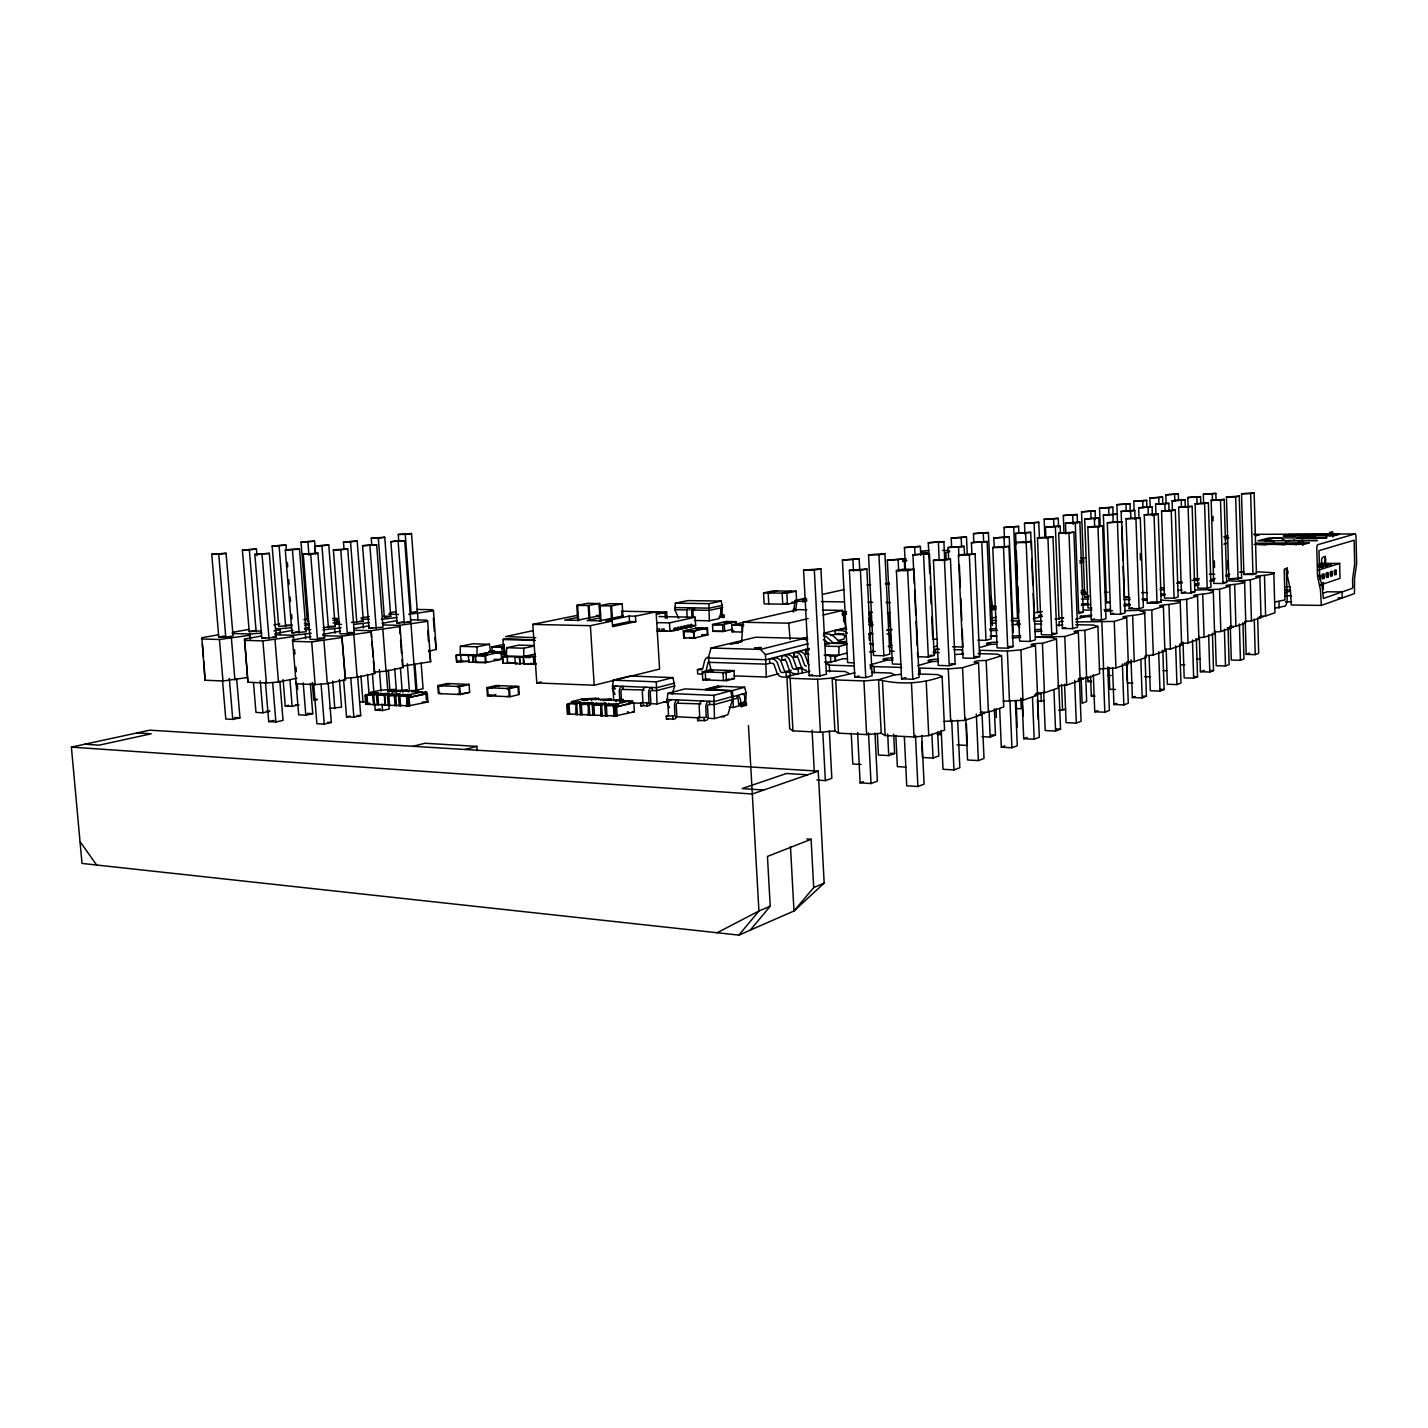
<?xml version="1.0" encoding="UTF-8"?>
<svg xmlns="http://www.w3.org/2000/svg" width="1428" height="1428" viewBox="0 0 1428 1428"><rect width="100%" height="100%" fill="white"/><g stroke="black" fill="none" stroke-linecap="round" stroke-linejoin="round"><path stroke-width="1.5" d="M648.49 703.593L657.023 703.968L656.309 681.834L672.909 677.604L674.676 685.922L672.142 694.204M734.224 675.89L766.336 677.033L765.479 654.631L760.481 649.419L711.037 648.044L708.288 657.951L710.983 669.643M694.419 620.484L709.341 620.787L708.913 603.687L675.39 603.187L674.819 609.72L678.711 618.431M714.464 718.605L713.893 695.347L730.725 690.759L732.546 699.506L727.869 714.732L714.464 718.605L707.985 718.302M489.393 644.278L472.722 643.796L460.351 646.349L460.191 654.47L476.934 655.006L477.077 646.848L489.393 644.278L490.661 652.061M533.858 645.545L518.846 645.117L506.637 647.723L506.476 655.952L523.683 656.505L523.844 648.223L533.983 646.045M847.393 644.296L839.021 646.509L838.843 655.238L825.687 654.863M792.951 611.148L792.951 610.845A2.677 2.249 77 0 1 794.789 608.667M990.925 610.381L990.996 608.31M994.423 607.4L994.352 609.453L992.853 609.863L992.924 607.793L994.423 607.4L990.711 606.989M741.703 640.387L743.113 622.251L797.931 609.649L806.838 609.81M296.863 678.246L278.478 682.031L266.393 683.012L247.919 682.227L244.563 639.066L261.056 636.085M745.559 704.004L746.219 692.991L744.613 687.243L717.106 686.172L704.772 689.474L732.403 690.581L744.613 687.243M250.382 639.566L250.15 633.996L261.913 633.104M247.919 682.227L244.563 639.066M795.574 610.898L796.913 601.242L795.128 600.492L793.504 612.041M615.093 694.508L612.451 688.707L613.183 680.174L630.016 676.015L672.909 677.604M669.393 707.735L666.983 702.397L667.769 693.437L684.887 688.921L730.725 690.759M247.276 677.55L222.982 680.995L205.043 680.228L203.883 661.485M845.001 635.353L844.002 639.012L837.558 640.672M205.043 680.228L201.83 637.709L218.448 634.782M675.39 603.187L687.832 600.599L721.194 601.081L722.514 607.489L719.123 618.592L709.341 620.787M611.523 619.234L610.738 605.847L599.117 605.811L600.099 621.198M589.014 618.788L588.229 605.49L599.706 603.526L600.403 614.415M385.042 704.772C383.454 694.508 387.416 694.079 376.474 695.168L387.024 694.472M870.223 614.897L870.134 622.233A2.463 1.249 -88.9 0 1 869.259 624.482L869.134 624.554M738.901 935.126L758.928 911.01L770.227 906.191L767.443 856.443L811.104 839.289L813.692 887.591L793.986 910.993L738.901 935.126L82.003 863.422L71.4 747.112L149.708 730.172L818.244 771.12L824.17 883.111L793.986 910.993L790.469 846.483M750.253 930.163L770.227 906.191M1295.964 544.996L1299.998 540.873L1302.675 540.123L1302.818 545.532M1326.201 536.446L1330.128 532.43L1332.645 531.734L1332.77 536.964M1323.096 588.068L1323.399 582.481M1325.148 556.242L1324.613 564.185M614.076 716.071L613.397 705.503L604.776 705.628L618.342 704.986L612.666 705.985M889.216 624.964L889.341 624.893A2.463 1.232 -88.8 0 0 890.215 622.626L890.215 622.358M872.633 622.519L869.42 623.911L869.616 626.017L872.562 626.089L872.365 623.965L869.42 623.911M717.106 932.752L758.928 911.01L748.451 725.549M506.155 638.619L533.751 639.958M516.347 663.377L515.294 663.734L514.848 657.237L515.919 656.719L502.424 656.844L502.87 663.306L516.079 663.074M869.616 626.017L872.865 624.625M1287.449 567.666L1286.396 569.165L1287.181 599.189A7.461 2.624 -89 0 1 1285.182 606.079L1275.418 608.096M813.692 887.591L824.17 883.111M904.37 736.919L906.726 785.793L917.901 786.507L924.095 784.133L921.792 735.331M941.23 730.458L943.015 769.299L953.975 769.942L959.83 767.693L957.688 720.301M965.685 717.998L967.559 759.999L978.376 760.588L983.999 758.446L981.982 712.09M999.654 708.449L1001.314 747.201L1011.934 747.754L1017.271 745.719L1015.379 700.577M1022.055 698.917L1023.715 738.704L1034.193 739.222L1039.334 737.259L1035.461 645.456A7.961 1.035 -2.3 0 1 1031.819 644.224A7.961 1.035 -2.3 0 1 1042.44 643.332L1056.488 639.048L1058.416 687.921L1044.421 692.794A7.925 1.196 -2.1 0 0 1036.55 693.151M1043.636 691.455L1045.207 730.565L1055.578 731.047L1060.54 729.155L1058.826 685.761M1064.574 684.226L1066.073 722.657L1076.301 723.121L1081.085 721.283L1079.461 678.639M1093.366 674.659L1094.74 711.787L1104.808 712.197L1109.36 710.466L1107.771 666.84M1112.59 668.001L1113.911 704.522L1123.854 704.914L1128.263 703.219L1126.817 662.467M1131.03 659.807L1132.35 697.524L1142.186 697.899L1146.434 696.275L1145.06 656.38M1149.094 655.791L1150.29 690.724L1160 691.081L1164.123 689.492L1162.82 650.24M1166.194 649.865L1167.354 684.262L1176.94 684.583L1180.938 683.066L1179.689 644.403M1183.027 642.225L1184.187 677.889L1193.665 678.193L1197.539 676.711L1196.343 638.869M1199.306 636.62L1200.412 671.731L1209.784 672.017L1213.55 670.589L1212.39 633.318M1215.174 631.158L1216.228 665.734L1225.492 666.001L1229.133 664.609L1228.044 627.909M1230.276 625.946L1231.293 660.039L1240.45 660.289L1243.984 658.933L1242.931 622.751M1245.216 621.144L1246.18 654.381L1255.248 654.613L1258.675 653.31L1257.675 617.896M890.162 613.094L890.001 613.165A2.785 1.392 -88.9 0 0 888.93 615.754L889.126 622.554M1001.314 747.201L1004.884 745.844M1023.715 738.704L1027.16 737.401M1094.74 711.787L1097.811 710.626M1113.911 704.522L1116.875 703.397M1132.35 697.524L1135.224 696.453M1200.412 671.731L1204.197 670.303M1246.18 654.381L1249.643 653.078M870.08 612.755L869.92 612.826A2.767 1.392 -88.9 0 0 868.902 614.7M857.585 732.368L860.138 782.83L871.044 783.526L877.381 781.187L874.989 732.992M921.738 742.185L922.452 757.465L933.019 758.054L938.785 755.947L937.678 731.957M981.982 736.652L990.175 737.044L995.459 735.117L994.334 708.931M1058.648 710.287L1065.699 709.305M860.138 782.83L863.333 781.669M1090.581 676.229L1091.313 695.989L1094.259 694.918M830.721 662.681L830.56 655.63L824.152 655.291M816.852 780.063L825.348 780.616L831.828 778.314L829.347 730.708M1354.976 533.947L1317.794 544.693A3.142 1.071 -89.4 0 0 1316.812 548.138L1317.473 574.663A6.337 2.142 -89.2 0 0 1317.794 577.519L1320.24 588.818A6.337 2.142 -89.1 0 1 1320.561 591.656L1321.364 605.418L1354.44 593.62L1354.547 580.054A6.069 1.964 -89.1 0 1 1354.708 577.162L1356.439 564.952A6.087 1.981 -89.3 0 0 1356.6 562.061L1356.011 536.66A3.017 0.982 -89.5 0 0 1354.976 533.947L1253.605 534.34M877.363 733.439L878.434 755.019L888.734 755.591L894.624 753.502L893.678 734.117M1037.46 701.505L1044.368 700.559M940.766 733.171L937.143 734.438L941.159 734.635M1087.761 677.14L1087.94 681.584L1090.76 680.585M809.89 671.285L786.864 676.444L789.702 728.691L792.951 730.868L820.404 732.261L834.88 730.957L838.468 733.171L866.617 734.581L881.201 733.26L885.146 735.527L914.027 736.973L928.735 735.634L944.586 730.101L942.123 676.479L937.839 674.605L918.043 673.945M818.244 771.12L752.324 794.004L71.4 747.112M944.158 721.372L964.9 720.39L980.804 714.875L978.537 662.842A8.3 1.142 -2.4 0 1 975.003 661.45A8.3 1.142 -2.4 0 1 986.177 660.504L1001.581 655.809L1003.741 706.914L988.426 712.233A8.282 1.321 -2.3 0 0 980.179 712.608M1003.17 701.184L1022.984 700.22L1037.478 695.204A7.925 1.196 -2.1 0 1 1034.39 694.9M1058.059 685.815L1066.698 685.065L1080.175 680.371L1078.336 632.372A7.693 0.964 -2.2 0 1 1074.624 631.247A7.693 0.964 -2.2 0 1 1084.834 630.391L1097.9 626.41L1099.649 673.623L1086.637 678.139A7.675 1.107 -2 0 0 1079.015 678.496M1099.274 668.893L1115.946 667.965L1128.316 663.663L1126.692 617.628C1111.18 616.378 1148.29 615.218 1144.667 612.13L1146.238 657.451L1134.26 661.61A7.372 1.017 -1.9 0 0 1126.96 661.949M1145.381 655.666L1153.306 654.988L1164.873 650.972L1163.392 606.418C1148.219 605.276 1183.419 604.258 1180.206 601.295L1181.634 645.153L1170.425 649.044A7.14 0.946 -1.8 0 0 1164.98 649.204M1180.403 643.582L1188.042 642.939L1198.877 639.173L1197.521 596.011C1182.67 594.941 1216.156 594.066 1213.3 591.192L1214.603 633.711L1204.09 637.37L1198.788 637.531M1214.193 632.104L1220.833 631.551L1231.007 628.017L1229.776 586.158C1215.246 585.159 1247.126 584.427 1244.591 581.642L1245.787 622.894L1235.916 626.321L1230.757 626.481M1245.02 621.466L1251.446 620.93L1261.013 617.592L1259.871 576.966C1244.716 576.109 1276.864 575.305 1273.83 572.717L1274.936 612.773L1265.619 616.004L1260.621 616.164M1323.203 593.191L1327.29 591.781L1342.088 591.942L1342.231 597.993L1338 597.939M1275.258 601.902L1285.021 599.921L1284.218 569.826C1285.771 565.399 1289.627 572.271 1287.324 574.484A6.283 2.196 -89.2 0 0 1287.663 577.305L1290.18 588.532A6.283 2.196 -89.1 0 1 1290.501 591.353L1291.269 605.008L1321.364 605.418M1320.311 584.98L1340 578.394L1339.66 563.417L1319.758 563.346M591.406 703.754L579.804 704.486L588.336 704.361L588.247 715.196L589.014 714.696L575.859 714.589L575.948 703.808L567.469 703.915L568.148 714.214L576.626 714.107L575.859 714.589M1285.075 592.798L1289.305 591.406M625.018 700.809L632.854 701.166L628.82 702.219M1318.098 575.663L1319.65 575.163L1319.775 579.75M600.171 699.72L600.92 700.452M587.872 699.184L593.298 699.595M1317.955 570.29L1339.66 563.417M1321.793 567.648L1323.345 567.166L1319.008 567.148M1318.115 576.412L1319.686 575.93L1319.758 578.983M786.864 676.444L790.112 678.3L817.619 679.282L832.131 678.05L835.719 679.924L863.94 680.942L878.559 679.692C898.855 684.78 922.167 683.958 942.123 676.479M920.221 674.569L919.918 668.036L948.299 668.929L962.561 667.715L978.537 662.842M980.054 654.667L979.858 650.311L1007.383 651.043L1020.913 649.901L1035.461 645.456M1056.488 639.048L1051.918 637.548L1035.407 637.174L1064.806 636.513L1078.336 632.372M1075.837 621.948L1114.268 621.412L1126.692 617.628M1125.014 610.702L1151.771 609.97L1163.392 606.418M1175.137 600.242L1186.632 599.332L1197.521 596.011M1195.218 590.032L1219.548 589.282L1229.776 586.158M1239.54 580.75L1250.268 579.911L1259.871 576.966M912.813 679.228L919.079 677.336L913.991 569.272L902.746 569.219L896.391 570.593L901.586 678.836L912.813 679.228L907.673 570.647L913.991 569.272M901.586 678.836L905.78 677.586M949.245 665.751L955.154 663.966L950.441 559.062L933.43 560.329L938.25 665.412L949.245 665.751L944.479 560.347L950.441 559.062M973.878 658.344L979.572 656.648L975.074 553.689L958.42 554.921L963.025 658.04L973.878 658.344L969.344 554.939L975.074 553.689M1007.74 648.169L1013.13 646.563L1008.936 546.299L992.781 547.495L997.065 647.901L1007.74 648.169L1003.509 547.495L1008.936 546.299M1030.213 641.422L1035.389 639.869L1031.409 541.408L1015.594 542.569L1019.663 641.172L1030.213 641.422L1026.179 542.551L1031.409 541.408M1051.776 634.942L1056.774 633.443L1052.971 536.714L1037.478 537.838L1041.369 634.71L1051.776 634.942L1047.92 537.803L1052.971 536.714M1072.678 628.659L1077.497 627.213L1073.874 532.162L1058.684 533.269L1062.396 628.445L1072.678 628.659L1069.001 533.215L1073.874 532.162M1101.416 620.02L1106.004 618.645L1102.612 525.897L1087.833 526.968L1091.313 619.841L1101.416 620.02L1097.971 526.896L1102.612 525.897M1120.605 614.254L1125.05 612.915L1121.819 521.702L1107.307 522.755L1110.627 614.094L1120.605 614.254L1116.875 504.691L1129.976 503.781L1130.28 512.474M1139.08 608.703L1143.382 607.418L1140.276 517.686L1126.049 518.703L1129.209 608.56L1139.08 608.703L1135.938 518.632L1140.276 517.686M1157.037 603.312L1161.196 602.063L1158.233 513.777L1144.256 514.776L1147.291 603.169L1157.037 603.312L1154.038 514.687L1158.233 513.777M1174.102 598.171L1178.136 596.958L1175.298 510.046L1161.571 511.028L1164.48 598.064L1174.102 598.171L1171.246 510.938L1175.298 510.046M1190.952 593.12L1194.843 591.942L1192.148 506.387L1178.653 507.333L1181.42 593.013L1190.952 593.12L1187.793 497.533L1200.537 496.641L1200.752 503.209M1207.195 588.229L1210.98 587.104L1208.374 502.834L1195.129 503.781L1197.789 588.14L1207.195 588.229L1204.572 503.673L1208.374 502.834M1223.011 583.481L1226.688 582.374L1224.189 499.389L1211.158 500.318L1213.711 583.409L1223.011 583.481L1220.512 500.193L1224.189 499.389M1238.076 578.947L1241.628 577.876L1239.254 496.105L1226.438 497.015L1228.865 578.893L1238.076 578.947L1235.666 496.89L1239.254 496.105M1252.963 574.484L1256.426 573.431L1254.141 492.874L1241.539 493.749L1243.877 574.431L1252.963 574.484L1250.66 493.624L1254.141 492.874M1062.396 628.445L1065.627 627.481M1091.313 619.841L1094.383 618.931M1110.627 614.094L1113.608 613.201M1129.209 608.56L1132.101 607.703M1147.291 603.169L1151.486 601.938L1161.196 602.063M1181.42 593.013L1185.347 591.835M1228.865 578.893L1241.628 577.876M1243.877 574.431L1256.426 573.431M901.014 674.355L894.856 674.873L878.559 679.692L881.201 733.26M917.918 665.644L932.234 661.45M979.911 647.473L990.568 644.349M1075.659 619.377L1084.155 616.896L1091.438 616.539M1199.27 583.124L1195.182 584.32L1198.806 584.587M1215.192 578.465L1211.23 579.625L1214.282 580.25M1229.722 574.199L1225.884 575.323L1228.58 575.43M865.743 677.586L872.151 675.73L866.85 569.022L849.392 570.343L854.801 677.211L865.743 677.586L860.388 570.397L866.85 569.022M917.508 652.31L917.722 656.737L928.325 657.041L934.144 655.363L929.45 553.653L912.938 554.867L914.277 583.659M977.769 640.172L985.998 640.369L991.318 638.834L987.141 541.515L971.433 542.658L971.933 553.743M1055.06 619.199L1063.717 617.896L1059.772 617.824M1083.263 612.255L1078.711 613.576L1075.266 522.987L1079.854 522.023L1083.263 612.255L1079.372 612.184M406.534 705.646L384.078 705.218M702.862 701.005L701.362 701.451A5.034 2.856 -87.3 0 0 699.167 706.432L699.72 716.713L697.489 717.677L697.667 720.658L699.649 720.087M854.801 677.211L859.085 675.962M697.667 720.658L706.307 720.408A3.534 1.999 -87.2 0 0 708.092 716.356L707.52 706.896A2.017 1.142 -87.4 0 1 708.538 704.593L714.678 704.504L732.546 699.506M729.119 707.288L733.367 707.467L743.524 704.575M733.367 707.467L733.046 699.22L737.99 698.149L738.615 703.147A3.909 3.213 74.2 0 0 738.74 704.415L741.507 706.646L746.487 705.218L746.344 702.701C742.685 702.754 747.237 693.937 742.078 694.133M697.489 717.677L706.253 717.302L705.807 706.717A5.052 2.856 -87.4 0 1 708.002 701.755L709.502 701.291L709.68 704.272M1103.362 515.151L1117.249 514.151L1103.362 515.151L1106.557 602.634L1109.431 601.813M1123.104 566.648L1124.211 597.582L1128.37 596.386M746.344 702.701L740.293 703.808L745.22 701.898M854.89 672.802L832.131 678.05L834.88 730.957M405.463 696.507L411.21 695.579L398.519 696.186C408.658 695.525 406.409 694.365 406.748 706.146M671.678 699.666L670.16 700.113A4.998 2.892 -87.3 0 0 667.929 705.021L668.518 715.16L666.251 716.178L666.43 719.123L674.962 718.873A3.499 2.017 -87.1 0 0 676.765 714.857L676.212 705.503A1.999 1.142 -87.3 0 1 677.229 703.219L700.987 703.897M870.544 669.107L870.33 664.823L887.056 660.111M933.341 647.027L937.161 645.956M1033.212 618.806L1042.547 616.182M666.251 716.178L674.926 715.803L674.462 705.325A4.998 2.874 -87.3 0 1 676.676 700.398L678.193 699.952L678.371 702.897M819.868 675.997L826.401 674.159L820.904 568.79L803.589 570.093L809.194 675.622L819.868 675.997L814.317 570.147L820.904 568.79M666.43 719.123L668.447 718.57M809.194 675.622L812.478 674.712M883.861 655.755L889.805 654.113L884.914 553.6L868.527 554.814L873.508 655.47L883.861 655.755L878.916 554.832L884.914 553.6M1033.872 612.844L1042.369 611.595M1095.419 519.596L1095.097 510.867L1081.531 511.831L1084.745 597.1L1089.011 595.922M732.385 696.543L714.5 701.505L666.805 699.452M733.046 699.22L732.903 696.685L746.219 692.991M365.586 694.668L373.351 694.561L372.387 694.99L373.69 704.539L366.336 704.361L365.586 694.668L378.134 694.079L378.045 692.937L369.888 692.562L370.066 694.99M873.293 650.597L872.062 651.775L873.757 651.311M892.161 645.385L888.27 646.438L891.875 647.973M992.281 618.074L996.101 617.039M408.64 691.277L408.301 691.902M766.336 677.033L778.76 673.677M784.972 671.999L791.183 670.303M795.307 669.196L801.519 667.501M708.556 662.324L766.354 664.163L769.71 663.288L769.46 658.861L772.584 658.986A6.872 5.694 75.2 0 1 777.439 663.003L780.331 671.16A2.374 1.964 75 0 0 782.009 672.534L789.898 671.66L790.13 676.087M798.163 669.411L798.413 673.82L794.575 673.695A6.801 5.694 74.9 0 1 788.916 669.036L786.4 661.789A2.356 1.964 75.2 0 0 784.418 660.164L781.901 660.093L781.669 655.702L784.775 655.809A6.819 5.676 75.2 0 1 789.595 659.807L792.469 667.893A2.338 1.964 74.9 0 0 794.129 669.25L801.947 668.393L802.179 672.784M1081.067 592.781L1084.762 591.781M1081.424 593.173L1085.369 592.102M397.698 690.795L396.752 691.223L403.16 691.027M657.023 703.968L666.965 701.291M709.877 689.688L722.193 686.368M838.557 655.238L835.077 656.166L835.344 661.325M829.811 656.023L835.362 656.184L846.625 653.149M613.326 716.41L634.389 711.733L633.818 702.79L615.04 707.271L615.611 716.303M1080.996 590.871L1084.691 589.889M645.991 687.243L644.51 687.653A4.784 2.82 -87.5 0 0 642.35 692.366L642.903 702.148L640.708 703.04L640.869 705.878L642.85 705.343A3.356 1.981 -87.3 0 0 643.796 704.647M706.164 689.545L718.498 686.225M872.99 644.778L871.687 644.278L873.383 643.832L869.509 643.725M640.869 705.878L649.062 705.628A3.356 1.964 -87.3 0 0 650.811 701.791L650.258 692.794A1.91 1.125 -87.5 0 1 651.257 690.616L657.041 690.509L674.676 685.922M725.478 680.067L729.476 678.996M465.082 749.486L476.827 746.38L477.148 750.771M726.477 680.692L734.438 678.586L733.992 670.607L710.305 669.803L702.273 671.856L702.737 679.817L726.477 680.692L726.013 672.677L733.992 670.607M640.708 703.04L649.008 702.683L648.562 692.616A4.802 2.802 -87.5 0 1 650.722 687.903L652.203 687.493L652.364 690.331M615.04 707.271L632.247 702.719M468.919 661.378L456.549 661.717L456.085 655.345L469.312 655.22L468.17 655.738L469.312 661.949M709.698 678.871L705.682 679.924L705.218 671.963A6.712 5.462 75.8 0 0 706.342 669.839L707.985 662.824A2.338 1.91 75.9 0 1 708.966 661.503M1223.939 544.157L1227.348 543.265M1255.944 535.786L1259.139 534.947L1254.944 534.964M781.901 660.093L785.703 659.093M806.356 666.055L806.07 666.037A2.321 1.946 74.9 0 1 804.41 664.68L801.554 656.648A6.765 5.641 75.2 0 0 796.77 652.703L793.665 652.578L793.897 656.951L797.824 655.916M602.313 715.874L601.563 704.272L618.27 703.754L628.731 701.005L628.909 703.611M886.966 634.103L890.269 633.247L890.894 646.384M601.563 704.272L605.686 703.183L605.775 704.415L592.245 705.057L600.813 704.932L600.742 715.803L613.255 715.696M602.777 700.452L623.376 699.541L623.447 700.737L619.395 701.808L619.324 700.595L623.376 699.541M568.148 714.214L568.398 706.896M702.737 679.817L706.753 678.764M589.8 715.267L589.05 703.701L605.686 703.183M606.846 700.041L610.916 698.988L610.988 700.202M674.516 683.119L656.862 687.671L612.273 685.904M824.688 644.01L828.972 642.903M809.337 648.526L766.104 659.718L708.288 657.951M825.455 644.331L829.686 643.243L847.286 643.689M869.349 640.262L869.027 633.711L872.347 632.836M705.218 671.963L713.304 670.785M1225.242 539.052L1228.937 538.088L1226.116 538.106M589.05 703.701L593.191 702.63L576.644 703.129L577.394 714.66M1223.796 536.928L1227.919 535.875A11.942 11.281 73.9 0 0 1225.135 537.678M576.644 703.129L580.785 702.076L571.557 701.648L571.628 702.862L567.469 703.915M571.557 701.648L582.178 698.952L595.476 698.31L598.546 698.453L598.618 699.649M765.479 654.631L808.302 643.689M598.546 698.453L594.476 699.506L610.916 698.988M413.049 746.308L424.937 743.256L476.827 746.38M830.525 635.603L838.95 633.461M703.04 673.82A6.712 5.462 75.8 0 1 701.38 674.07L697.721 673.945L697.453 669.607L701.434 668.607M644.064 689.992L621.983 689.421A1.892 1.125 -87.5 0 0 620.966 691.58L621.537 700.505M582.178 698.952L582.249 700.148L586.355 699.113M616.825 686.083L615.325 686.493A4.748 2.838 -87.5 0 0 613.147 691.152L613.719 700.577M800.822 638.976L807.141 637.406M823.992 633.175L845.787 627.695L842.538 610.399L822.457 610.059M760.481 649.419L804.267 638.423L807.356 640.797M887.199 613.058L889.483 612.487M578.126 615.2L532.805 624.393L536.785 682.941L594.226 685.226L659.593 669.054L656.095 611.827L621.394 611.22M504.619 650.186L505.441 656.612M1079.818 562.918L1083.87 561.918M742.239 641.261L734.135 643.225L738.169 643.332M730.368 644.403L741.882 641.6M1079.729 560.883L1083.798 559.883M510.01 696.739L519.256 694.508L518.685 686.44L496.176 685.511L486.877 687.689L487.448 695.739L510.01 696.739L509.457 688.635L518.685 686.44M711.037 648.044L755.698 637.245L804.267 638.423M495.819 694.543L490.25 695.864L488.09 694.883L487.644 688.599L498.979 685.619L499.032 686.511M504.173 656.577L502.995 639.548L504.727 638.959L503.602 638.673M536.785 682.941L541.087 681.924M743.113 622.251L788.756 623.179L808.105 618.574M823.171 615.004L842.538 610.399M487.448 695.739L491.161 694.865M406.195 706.307L427.954 702.005L427.329 693.597L407.694 697.703L408.337 706.2M460.28 694.543L469.634 692.348L469.062 684.387L447.214 683.494L437.789 685.619L438.378 693.562L460.28 694.543L459.691 686.547L469.062 684.387M491.357 687.743L495.07 686.868M745.184 621.93L731.761 625.018L732.136 631.836L733.796 630.676M343.595 679.728L346.522 716.82L349.949 716.017M374.743 703.718L375.243 710.162L380.241 709.002M731.761 625.018L743.631 624.839L733.439 624.625M313.678 683.816L316.891 723.693L324.263 724.103L331.35 722.443L328.172 682.638M346.522 716.82L353.858 717.213L360.713 715.606L357.66 676.39M375.243 710.162L382.543 710.519L389.201 708.984L388.862 704.682M693.883 638.155L707.86 634.889L707.467 628.034L697.346 627.802L683.298 630.997L683.709 637.888L693.883 638.155L693.472 631.23L707.467 628.034M736.241 625.036L736.063 621.662L726.031 621.466L712.501 624.536L712.911 631.301L722.979 631.551L732.742 629.266M683.709 637.888L685.476 637.477M712.911 631.301L724.674 631.14L724.282 624.357L714.25 624.893M422.295 693.044L426.579 692.062L427.151 699.827M712.501 624.536L722.586 624.75L736.063 621.662M683.798 631.658L693.954 631.89L695.24 630.819L685.065 630.587L683.798 631.658L684.119 637.031M702.076 635.192L707.395 634.228L707.074 628.891L695.597 628.195L699.702 629.052M407.694 697.703L427.329 693.597M400.108 695.061L394.36 695.989L395.092 705.753M371.209 694.383L365.068 695.739L365.729 704.111L369.816 703.183M695.65 628.963L707.074 628.891M366.336 704.361L365.729 704.111M396.484 705.825L395.663 694.918L411.121 694.419L422.206 691.902L422.385 694.347M385.453 705.289L384.614 694.419L400.018 693.919L395.663 694.918M402.964 692.187L402.892 691.045L407.176 690.081L407.266 691.206M265.447 682.263L268.714 721.586L274.087 720.372M534.411 663.449L534.018 657.737L535.518 656.559L523.13 656.701L523.63 664.02L536.018 663.913L530.288 663.306M657.094 630.98L669.982 631.283L695.65 625.518L695.15 617.235L658.968 616.539M674.087 630.587L675.712 630.23L675.569 627.892L673.945 628.249L674.087 630.587L670.41 630.516M677.318 629.873L678.943 629.498L678.8 627.16L677.175 627.517L677.318 629.873L673.641 629.784L678.943 629.498M680.549 629.141L682.156 628.784L682.013 626.446L680.406 626.803L680.549 629.141L676.872 629.052M683.762 628.409L685.351 628.052L685.226 625.732L683.619 626.089L683.762 628.409L680.085 628.338L685.351 628.052M686.957 627.695L688.546 627.338L688.403 625.018L686.814 625.375L686.957 627.695L683.298 627.624M690.135 626.981L691.723 626.624L691.598 624.304L690.01 624.661L690.135 626.981L686.475 626.892L691.723 626.624M398.037 694.972L387.452 695.686L395.306 695.543L394.36 695.989M889.251 582.856L885.289 583.749L889.001 583.784M268.714 721.586L275.89 721.979L283.047 720.372L279.817 681.085M310.929 636.602L292.562 640.03L298.684 714.839L305.806 715.214L312.75 713.661L310.322 683.566M329.529 708.395L341.56 707.146L339.4 679.603M359.481 702.13L366.264 701.559M418.279 691.705L418.19 690.563L415.423 690.438L402.892 691.045M418.19 690.563L413.906 691.527L422.206 691.902M523.63 664.02L536.018 663.913M600.742 715.803L601.491 715.303L588.247 715.196M902.621 561.418L906.459 560.561M374.493 704.754L373.654 693.919L388.987 693.437L384.614 694.419M396.127 691.884L392.022 691.688L391.95 690.563L396.252 689.599L393.539 689.492L381.08 690.081L369.888 692.562M657.487 631.212L662.396 630.694L659.79 631.265L659.647 628.927L657.344 628.873M795.128 600.492L805.767 598.118M822.796 594.316L844.073 589.568M378.134 694.079L372.387 694.99M721.461 615.022L723.853 615.057L723.978 617.217L722.568 617.521A2.535 1.41 -89 0 1 721.015 615.325L720.622 608.506M786.453 603.33L782.758 604.151L782.169 593.12L791.398 591.138M392.022 691.688L396.341 690.724M391.95 690.563L407.176 690.081M524.415 662.931L519.846 663.895L519.399 657.38L523.433 656.505M796.538 599.956L796.074 591.192L772.851 590.924L763.552 592.906L764.159 603.883L787.453 604.222L796.663 602.152M722.479 615.361L723.853 615.057M373.654 693.919L378.045 692.937M656.594 622.608L669.482 622.876L695.15 617.235M222.482 680.264L225.802 719.016L232.764 719.409L239.975 717.838L236.691 679.121M253.488 682.709L255.969 712.411L262.913 712.786L269.892 711.251L266.429 711.073M283.083 679.514L285.261 706.003L292.151 706.36L298.934 704.861L295.507 704.682M514.848 657.237L519.649 657.398L535.482 653.97M1198.842 585.123L1195.254 585.623M475.488 662.378L485.502 662.717L502.12 659.076L501.621 651.9L484.984 655.47L474.971 655.149L475.488 662.378L487.591 662.253L485.966 661.789L485.574 656.166L487.091 655.024L477.077 654.702L475.542 655.845L475.952 661.45M1121.819 521.702L1107.307 522.755M1192.148 506.387L1178.653 507.333M502.424 656.844L506.726 655.97M285.261 706.003L288.652 705.254M312.304 682.37L313.696 699.774L316.998 699.06M504.298 653.792L502.281 654.22L501.799 647.17L503.816 646.741L504.298 653.792L500.389 653.667M763.552 592.906L786.846 593.191L796.074 591.192M722.514 607.489L709.466 610.327L691.259 610.006M476.595 661.521L473.043 662.289L472.597 655.88L494.427 651.204M456.549 661.717L462.529 660.432M495.623 653.007L501.157 652.81L501.549 658.379L500.068 659.522L494.07 659.325M722.389 605.329L709.341 608.149L674.694 607.578M708.913 603.687L721.194 601.081M612.594 625.161L629.516 621.555L635.763 621.68L635.424 616.182L656.095 611.827M468.17 655.738L476.934 655.006M478.898 654.595L494.677 651.204L489.108 651.239M777.475 590.978L768.175 592.959L768.782 603.937M491.178 652.489L489.572 652.025L499.621 653.131M635.763 621.68L612.558 626.66L612.201 621.073L605.883 620.948L629.159 616.057L635.424 616.182M492.357 652.15L491.982 646.884L504.066 644.331M665.073 613.219L655.684 612.344L666.68 612.148L667.072 618.556M456.085 655.345L460.441 654.47M902.71 561.436L906.744 560.579M295.989 682.263L296.114 683.78L315.124 684.601L327.333 683.601L345.522 679.746L341.863 636.192L322.924 635.674M371.566 631.926L341.863 636.192L345.165 678.264L357.143 677.283L374.761 673.552L371.084 630.694L354.358 630.266M373.422 661.218L374.261 672.106L386.042 671.16L403.124 667.536L400.036 626.517L399.412 625.339L382.793 624.946M410.389 619.788L426.901 620.145L427.65 621.305L430.631 661.699L402.5 666.144L402.018 659.7M949.834 551.708L945.836 552.565L946.139 559.151M657.005 614.201L666.68 612.148M900.979 664.252L892.393 664.002L887.359 560.204L904.227 558.955L904.763 569.968M912.938 554.867L929.45 553.653M948.585 558.562L948.103 547.531L964.114 546.353L964.507 555.153M971.433 542.658L987.141 541.515M994.227 546.888L993.852 537.981L1009.239 536.874L1013.22 632.497M1016.04 544.407L1015.576 533.447L1030.677 532.358L1031.373 549.851M1045.903 538.16L1045.475 527.218L1060.147 526.164L1060.397 532.715M1091.867 608.007L1088.011 607.953L1084.673 519.042L1098.81 518.025L1099.132 526.914M1121.533 522.487L1121.141 511.438L1134.778 510.456L1135.099 519.292M1139.062 518.65L1138.687 507.779L1152.093 506.815L1152.396 515.74M1155.984 515.24L1155.609 504.245L1168.782 503.316L1168.996 509.903M1172.388 509.707L1172.085 500.8L1185.044 499.889L1185.258 506.547M1187.793 497.533L1200.537 496.641M1203.59 503.174L1203.322 494.284L1215.853 493.41L1216.067 500.068M902.246 559.705L906.316 558.848M532.805 624.393L590.371 625.678L612.201 621.073M887.359 560.204L904.227 558.955M948.103 547.531L964.114 546.353M993.852 537.981L1009.239 536.874M1015.576 533.447L1030.677 532.358M1045.475 527.218L1060.147 526.164M1065.877 534.072L1065.449 523.059L1079.854 522.023M1084.673 519.042L1098.81 518.025M1121.141 511.438L1134.778 510.456M1138.687 507.779L1152.093 506.815M1155.609 504.245L1168.782 503.316M1172.085 500.8L1185.044 499.889M1203.322 494.284L1215.853 493.41M622.929 615.95L599.599 620.823L587.104 620.555L599.867 617.913M428.4 651.168L436.325 649.526L433.469 610.773L432.738 609.738L416.869 609.435M920.703 551.279L929.2 550.44M577.519 617.467L564.649 620.091L576.983 620.341L600.474 615.522L596.386 615.432M853.926 662.806L847.643 662.61L842.413 560.079L859.156 558.848L859.727 569.968M905.495 569.861L904.442 547.567L920.346 546.406L920.757 555.296M929.717 573.413L928.307 542.747L943.89 541.623L944.676 559.116M951.601 546.942L951.209 538.124L966.488 537.017L967.274 554.617M973.825 542.515L973.45 533.644L988.426 532.555L992.406 625.518M1004.491 538.552L1004.027 527.467L1018.61 526.414L1018.878 533.055M1024.929 534.25L1024.483 523.344L1038.799 522.309L1039.405 537.553M1044.868 536.964L1044.171 519.364L1058.219 518.364L1058.559 527.146M1064.003 533.269L1063.324 515.508L1077.123 514.526L1077.462 523.398M1081.531 511.831L1095.097 510.867M1100.167 525.879L1099.524 508.207L1112.84 507.261L1113.072 513.884M1116.875 504.691L1129.976 503.781M1134.082 510.099L1133.778 501.282L1146.666 500.389L1146.88 506.976M1150.183 506.726L1149.897 498.033L1162.57 497.14L1162.785 503.834M1166.123 503.62L1165.819 494.82L1178.296 493.945L1178.511 500.532M610.684 605.99L622.162 603.865L623.001 617.039M842.413 560.079L859.156 558.848M904.442 547.567L920.346 546.406M928.307 542.747L943.89 541.623M951.209 538.124L966.488 537.017M973.45 533.644L988.426 532.555M1004.027 527.467L1018.61 526.414M1024.483 523.344L1038.799 522.309M1044.171 519.364L1058.219 518.364M1063.324 515.508L1077.123 514.526M1099.524 508.207L1112.84 507.261M1133.778 501.282L1146.666 500.389M1149.897 498.033L1162.57 497.14M1165.819 494.82L1178.296 493.945M599.117 605.811L609.756 603.687L622.162 603.865M577.751 620.734L576.751 605.436L587.443 603.33L599.706 603.526M373.136 704.682L384.864 704.647M414.138 691.509L411.603 691.866M292.562 640.03L292.651 641.333L311.697 641.886L342.202 637.477M371.583 637.227L371.084 630.694L400.036 626.517M400.072 633.925L399.412 625.339L427.65 621.305M368.942 628.302L382.954 627.231L376.653 544.728L362.569 545.71L368.942 628.302L372.297 627.677M397.02 623.036L410.8 621.983L404.713 540.712L397.448 540.73L390.879 541.676L397.02 623.036L403.535 621.823M317.498 639.53L324.638 638.191L317.873 553.136L303.254 554.153L310.108 639.316L317.498 639.53L310.679 554.171L303.254 554.153M347.325 633.925L354.251 632.622L347.718 548.87L333.367 549.869L339.971 633.729L347.325 633.925L340.757 549.869L333.367 549.869M322.674 634.425L340.489 631.122M354.037 628.606L369.156 625.785M382.293 623.34L396.966 620.627M244.402 640.351L262.895 640.904L293.49 636.567L293.383 635.299L274.997 634.8L274.997 633.568L293.008 630.301M293.847 640.958L293.383 635.299L311.25 633.282M322.942 629.873L341.149 627.784M353.537 624.464L369.441 622.572M396.877 617.521L381.347 619.359M408.711 614.379L433.469 610.773M261.806 638.37L276.211 637.263L269.303 553.386L254.844 554.403L261.806 638.37L265.412 637.709M292.008 632.872L306.145 631.783L299.505 549.173L292.347 549.173L285.279 550.155L292.008 632.872L297.274 631.908M323.085 627.588L335.205 626.481L328.779 545.085L314.82 546.049L315.338 552.654M351.502 622.394L363.39 621.323L357.178 541.123L343.47 542.069L343.969 548.584M371.262 538.195L384.739 537.267L390.736 616.307L384.346 617.485L378.313 538.178L371.262 538.195L371.78 544.8M304.521 628.231L308.894 627.428M333.17 623.036L339.525 621.894M360.981 618.003L369.227 616.521M390.005 612.755L396.002 611.684M225.785 637.227L233.032 635.924L226.052 553.279L211.737 554.26L218.787 637.013L225.785 637.227L218.734 554.278L211.737 554.26M257.004 555.724L256.451 549.12L242.385 550.083L249.222 631.622L261.449 630.855M286.296 549.423L285.957 545.085L272.141 546.049L278.728 626.374L292.472 625.321L285.582 625.161M201.473 638.959L219.43 639.494L250.025 635.228M273.944 630.944L279.959 629.855L279.924 628.677L291.49 627.784M304.628 625.428L309.001 624.643L308.841 623.5L304.432 623.393M332.956 620.341L337.204 619.591L336.919 618.485L332.51 618.378M248.597 629.462L232.478 632.301L232.282 633.514L250.15 633.996L250.507 638.298M273.962 624.982L279.817 623.947M303.914 619.698L308.18 618.949M218.787 637.013L224.25 636.049M249.222 631.622L256.272 630.355M533.072 630.64L505.619 636.549L535.786 637.691M1041.672 614.754L1038.531 615.629L1040.976 616.111M1130.244 605.293L1123.64 605.829M310.679 554.171L317.873 553.136M340.757 549.869L347.718 548.87M362.569 545.71L376.653 544.728M390.879 541.676L404.713 540.712M1089.51 604.722L1081.21 605.258M1165.07 595.03L1160.482 595.476M425.187 701.844L422.402 702.13M398.269 534.447L411.514 533.536L417.315 611.452L411.103 612.594L405.266 534.411L398.269 534.447L398.751 540.944M254.844 554.403L269.303 553.386M285.279 550.155L299.505 549.173M314.82 546.049L328.779 545.085M343.47 542.069L357.178 541.123M378.313 538.178L384.739 537.267M405.266 534.411L411.514 533.536M1086.226 594.137L1081.674 594.566M1228.74 576.234L1226.099 576.537M307.377 621.287L301.005 542.104L314.588 541.176L315.642 554.367M218.734 554.278L226.052 553.279M242.385 550.083L256.451 549.12M272.141 546.049L285.957 545.085M301.005 542.104L314.588 541.176M806.749 599.153L802.393 600.135L806.284 600.706M806.82 600.652L802.679 601.848M617.199 700.827L615.2 700.987M390.665 690.813L387.863 690.991M576.751 605.436L588.229 605.49M869.509 651.918L875.257 651.436M955.832 654.524L963.632 653.881M1012.274 624.732L1020.52 624.054M1063.217 621.305L1059.112 621.644L1059.29 626.017M1056.684 625.393L1062.914 624.875M1012.059 636.228L1020.645 635.514M1012.131 638.013L1020.77 637.299M1141.954 599.117L1145.774 598.814M1142.989 600.456L1146.809 600.153M1104.005 609.81L1109.931 609.328M1104.612 611.309L1112.555 610.666M1239.647 572.182L1243.788 571.86M1209.677 581L1213.961 580.66M1177.618 590.424L1182.045 590.067M866.921 585.016L870.616 584.73M824.509 662.128L830.275 662.164M1081.764 603.776L1088.618 603.651M1123.997 604.222L1130.44 604.312M420.778 692.455L426.579 692.062M627.374 711.894L628.374 711.858M1241.539 493.749L1250.66 493.624M1226.438 497.015L1235.666 496.89M1211.158 500.318L1220.512 500.193M1195.129 503.781L1204.572 503.673M1161.571 511.028L1171.246 510.938M1144.256 514.776L1154.038 514.687M1126.049 518.703L1135.938 518.632M1065.449 523.059L1075.266 522.987M1087.833 526.968L1097.971 526.896M1058.684 533.269L1069.001 533.215M1160.607 593.977L1165.123 594.102M1037.478 537.838L1047.92 537.803M1296.874 538.106L1327.005 537.785L1268.742 537.963L1257.925 540.873L1317.473 540.498L1287.895 540.569A13.048 12.495 74 0 1 1285.503 542.247M1015.594 542.569L1026.179 542.551M1254.123 544.407L1303.996 544.336L1309.333 542.818L1256.408 543.211L1284.754 544.746M992.781 547.495L1003.509 547.495M942.516 550.44L949.174 550.44M921.31 552.547L928.004 552.547M868.527 554.814L878.916 554.832M958.42 554.921L969.344 554.939M1080.871 557.884L1085.298 557.902M933.43 560.329L944.479 560.347M1318.169 564.542L1331.485 564.596L1318.865 565.024M1318.526 565.827L1327.433 565.863L1319.204 566.327M1256.408 571.753L1273.83 572.717M803.589 570.093L814.317 570.147M849.392 570.343L860.388 570.397M896.391 570.593L907.673 570.647M1209.373 574.217L1214.728 574.252M1193.986 578.643L1199.413 578.679M1192.094 580.393L1198.735 580.357M1226.598 580.66L1244.591 581.642M1178.582 581.999L1182.223 582.017M1222.975 582.356L1226.688 582.374M1176.618 583.106L1182.081 583.142M1285.557 586.729L1290.341 586.729M885.806 584.07L889.537 584.106M1160.268 587.783L1163.963 587.818M1285.004 589.853L1289.413 589.889M1159.947 589.675L1164.338 589.693M1191.059 591.906L1194.843 591.942M1104.433 592.192L1108.092 592.227M1141.615 592.584L1147.219 592.638M1285.093 595.708L1291.501 595.779M1084.745 597.1L1088.457 597.136M1124.211 597.582L1129.869 597.636M1081.371 599.064L1088.207 599.064M1123.622 599.51L1130.244 599.581M1160.661 600.063L1180.206 601.295M1285.254 601.777L1291.662 601.866M1106.557 602.634L1110.377 602.687M796.913 601.242L805.838 601.366M821.421 601.581L843.698 601.902M868.206 602.241L872.651 602.313M886.02 602.491L890.483 602.562M791.987 602.098L795.11 602.134M1083.566 610.059L1091.974 610.167M1259.246 616.735L1263.334 616.807M842.074 611.684L846.501 611.755M872.383 612.201L869.456 612.148L869.563 614.29M674.819 609.72L687.796 609.952M842.181 613.808L846.608 613.879M1011.72 618.413L1017.521 618.52L1013.737 527.414M655.684 612.344L665.02 612.505L665.377 618.199M992.335 620.395L996.494 620.484M1011.042 620.752L1017.271 620.859L1017.45 625.196M1033.64 621.162L1042.137 621.323M719.194 617.128L723.978 617.217M1229.294 627.088L1233.471 627.16M991.496 623.09L995.673 623.161M1035.318 623.929L1041.726 624.054M1075.802 624.696L1093.259 625.036L1097.9 626.41M388.523 614.183L398.501 614.397M730.422 622.715L734.385 622.055L724.407 622.59M383.739 616.164L390.736 616.307M739.597 625.518L743.667 625.607M691.384 625.41L695.65 625.518M887.716 629.48L892.179 629.569M840.842 628.945L846.804 629.07M1052.615 633.354L1056.774 633.443M886.681 630.373L891.143 630.462M361.391 619.109L369.424 619.288M407.176 621.912L410.8 621.983M359.856 621.234L363.39 621.323M990.372 636.156L996.94 636.299L990.264 636.192M869.027 633.711L873.008 633.8M838.147 633.657L844.073 633.8M823.563 633.836L828.097 633.943A11.942 10.067 75.4 0 1 833.649 636.317L838.682 640.958A2.677 2.267 75.5 0 0 839.914 641.493L846.411 641.672L834.006 643.028A2.695 2.267 75.5 0 1 832.756 642.493L827.704 637.834A11.977 10.103 75.4 0 0 823.313 635.639M732.136 631.836L742.328 632.068L741.935 625.232M683.298 630.997L693.472 631.23M691.223 631.497L695.293 631.587M335.473 624.232L341.542 624.375M932.752 639.101L936.768 639.191M701.791 634.746L707.86 634.889M328.101 626.303L335.205 626.481M801.733 638.762L807.802 638.905M689.545 637.584L695.65 637.745L694.276 637.281L693.954 631.89M1008.864 646.456L1013.13 646.563M275.497 628.552L279.924 628.677L280.316 634.121M304.664 629.409L310.768 629.569M952.565 646.759L962.99 647.027L962.204 629.337M348.735 632.479L354.251 632.622M825.759 646.152L839.021 646.509M939.481 649.24L935.34 649.133L935.554 653.435M953.94 649.633L962.204 649.847L962.401 654.167M502.995 639.548L535.321 640.422M1196.539 659.076L1200.145 659.183M889.805 651.204L894.196 651.329M933.019 652.382L939.249 652.56M977.984 653.613L997.137 654.149L1001.581 655.809M319.087 638.03L324.638 638.191M929.914 655.238L934.144 655.363M975.235 656.523L979.572 656.648M797.395 651.614L800.501 651.739A6.747 5.641 75.2 0 1 805.285 655.666L808.141 663.681A2.321 1.946 74.9 0 0 808.998 664.716M272.623 637.156L276.211 637.263M1127.924 662.538L1131.297 662.628M1181.099 664.734L1184.74 664.823M1083.906 593.102L1086.565 593.227M785.471 654.702L788.577 654.827A6.801 5.676 75.2 0 1 793.397 658.808L796.253 666.876A2.338 1.964 74.9 0 0 797.913 668.233L801.947 668.393M503.816 646.741L494.07 647.241M491.982 646.884L501.799 647.17M460.351 646.349L477.077 646.848M499.943 647.402L503.87 647.527M506.637 647.723L523.844 648.223M793.897 656.951L796.413 657.023A2.338 1.964 75.2 0 1 798.359 658.629L800.876 665.805A6.747 5.658 74.9 0 0 806.499 670.428M1209.802 670.464L1213.55 670.589M773.333 657.862L776.457 657.987A6.854 5.694 75.2 0 1 781.294 661.985L784.186 670.125A2.356 1.964 74.9 0 0 785.846 671.499L789.898 671.66M950.762 663.841L955.154 663.966M1163.052 670.589L1166.73 670.714M491.643 651.579L501.621 651.9M1193.754 676.586L1197.539 676.711M769.71 663.288L772.245 663.377A2.374 1.981 75.2 0 1 774.226 665.002L776.761 672.302A6.872 5.712 75 0 0 782.455 677.015L786.31 677.14L786.06 672.695M846.947 658.736A7.979 1.053 -2.9 0 1 842.966 658.79L825.902 663.431L829.311 665.145L854.23 665.948M870.33 664.823L874.043 666.573L901.728 667.447M535.518 656.559L525.201 656.237L523.701 657.398L529.895 657.594M1107.485 675.426L1111.127 675.533M1144.524 676.622L1150.111 676.801M475.542 655.845L485.574 656.166M1078.211 679.085L1083.406 679.246M826.348 670.892L845.162 671.517L848.767 673.32M871.615 672.392L890.911 673.034L894.856 674.873M1087.94 681.584L1091.617 681.709M1127.245 682.905L1132.886 683.102M1259.514 617.539L1261.013 617.592M468.473 661.235L456.799 661.735L456.335 655.345M506.637 662.538L517.079 662.895M697.453 669.607L701.326 669.714A2.321 1.874 75.8 0 0 702.772 668.482L704.647 660.646A6.747 5.498 75.9 0 1 708.895 656.987M468.634 662.128L473.293 662.289L472.846 655.88M515.294 663.734L520.095 663.895L519.649 657.398M702.273 671.856L726.013 672.677M1160.25 689.367L1164.123 689.492M1091.885 615.147L1079.979 616.343L1084.155 616.896M1115.429 689.492L1109.735 689.278L1108.949 667.679M731.457 678.479L734.438 678.586M1142.525 696.114L1146.434 696.275M1035.639 693.794L1040.958 693.99M1091.313 695.989L1095.169 696.132M613.183 680.174L656.309 681.834M1231.007 628.017L1227.295 627.677M612.451 688.707L615.486 688.831M447.946 684.405L449.927 683.601L438.539 686.529L438.985 692.705L441.091 693.687M667.769 693.437L713.893 695.347M1015.469 708.484L1021.252 708.734L1020.806 698.024M437.789 685.619L459.691 686.547M486.877 687.689L509.457 688.635M1198.877 639.173L1196.021 638.976M980.965 713.393L984.624 713.536M469.634 692.348L457.513 694.419L459.513 693.615L459.066 687.404L456.942 686.422L466.367 685.172M746.487 705.218L744.631 704.664M663.663 702.183L666.769 702.326M619.324 700.595L628.731 701.005M582.249 700.148L587.783 700.398M631.426 702.826L642.1 703.308M571.628 702.862L577.18 703.111M383.329 695.49L384.703 695.561M575.163 704.272L576.716 704.343M587.568 704.843L589.139 704.914M600.063 705.414L601.634 705.486M365.068 695.739L366.425 695.811M568.273 705.111L566.737 705.039L567.327 713.946L568.862 714.018M1056.399 728.958L1060.54 729.155M426.561 701.933L427.954 702.005M632.8 711.662L634.389 711.733M721.211 716.66L724.514 716.82M675.587 716.731L699.345 717.873M313.696 699.774L317.123 699.952M991.371 734.92L995.459 735.117M1287.485 534.84L1315.152 536.25M1284.361 535.678L1295.035 536.232M956.992 744.898L967.363 745.434L966.417 724.103M357.054 715.41L360.713 715.606M307.413 713.375L312.75 713.661M1255.248 544.229L1266.19 544.836M327.655 722.247L331.35 722.443M890.519 753.288L894.624 753.502M234.745 717.534L239.975 717.838M861.138 764.48L852.802 763.998L851.231 733.224M905.905 767.122L897.355 766.622L895.856 735.474M137.052 732.921L151.207 733.796L99.103 745.166L84.859 744.202M807.659 774.797L786.489 773.476L742.167 788.577L763.73 790.041M806.891 838.95L811.104 839.289M992.264 605.883L995.976 606.293M990.764 606.275L996.333 606.9M992.514 608.524L996.262 608.953M1208.534 590.139L1213.3 591.192M1139.955 610.898L1144.667 612.13M847.482 633.3L847.036 632.907A11.817 10.014 75.4 0 0 841.538 630.569L835.041 630.408L835.237 634.407L841.163 634.55A7.783 6.587 75.4 0 1 845.483 636.388M829.097 644.117L826.134 641.351A7.89 6.64 75.4 0 0 823.313 639.726M80.325 841.967L96.586 865.011M722.282 615.272L721.836 608.185M436.325 649.526L434.79 637.584M430.631 661.699L429.096 649.776M402.5 666.144L403.124 667.536M374.261 672.106L374.761 673.552M345.165 678.264L345.522 679.746M991.996 605.561L991.496 599.117A2.66 2.356 75.5 0 0 990.229 597.225M889.573 624.304L889.769 626.446M202.401 644.189L203.508 657.148M231.425 638.566L234.942 680.031M229.283 678.407L232.764 719.409M219.43 639.494L222.982 680.995M788.756 623.179L790.112 639.583M732.403 690.581L732.903 696.685M275.015 639.958L278.478 682.031M262.038 554.403L268.999 638.584M272.641 682.566L275.89 721.979M262.895 640.904L266.393 683.012M249.347 550.083L256.165 631.801M260.253 680.888L262.913 712.786M305.289 634.389L305.646 638.744M292.454 550.155L299.166 633.068M303.2 682.87L305.806 715.214M287.367 562.436L287.706 566.773M288.777 579.786L289.134 584.123M290.187 597.136L290.544 601.474M291.598 614.486L291.955 618.824M294.561 649.722L294.918 654.113M295.971 667.287L296.328 671.66M297.327 685.029L297.684 689.438M279.067 546.031L285.636 626.553M289.991 679.817L292.151 706.36M337.204 619.591L337.543 623.947M336.919 618.485L337.258 622.822M334.634 628.98L334.973 633.282M321.943 546.049L328.422 627.713M332.653 681.031L334.83 708.663M323.942 640.94L327.333 683.601M321.068 684.137L324.263 724.103M307.895 542.087L308.966 555.313M311.697 641.886L315.124 684.601M372.422 673.623L373.761 690.813M367.496 674.373L369.031 694.204M363.123 623.733L363.444 627.981M366.942 694.74L367.692 704.415M350.538 542.051L356.804 622.519M360.945 675.765L362.998 702.29M353.876 635.264L357.143 677.283M350.77 677.854L353.858 717.213M400.554 640.369L401.518 653.256M402.785 694.044L402.874 695.204M400.393 667.697L402.161 690.991M400.143 690.92L400.233 692.062M399.894 696.257L400.643 706.021M398.43 695.043L399.251 705.967M394.717 668.607L396.52 692.509M393.539 689.492L393.61 690.616M391.736 693.562L391.825 694.686M388.345 669.964L390.022 691.759M389.219 690.438L389.308 691.58M388.844 695.739L389.576 705.486M386.238 670.339L387.88 691.812M382.882 629.784L386.042 671.16M387.381 694.543L388.202 705.414M369.906 545.692L376.242 628.481M379.402 669.589L381.062 691.134M382.044 704.058L382.543 710.519M380.776 693.062L380.865 694.204M377.849 695.24L378.598 704.95M376.385 694.044L377.224 704.879M371.923 641.583L373.101 656.844M427.686 630.73L428.471 641.315M425.937 693.526L426.401 699.827M417.583 613.701L418.065 620.216M421.153 663.02L423.063 688.724L416.905 690.117L414.977 664.323M411.014 624.447L416.03 691.973M415.423 690.438L415.512 691.58M411.121 694.419L411.3 696.882M398.162 541.658L404.303 623.215M407.337 663.717L409.408 691.313M409.086 697.774L409.729 706.253M406.855 696.561L407.587 706.36M460.726 655.488L461.19 661.878M433.362 618.306L434.308 631.158M484.984 655.47L485.502 662.717M523.826 659.29L524.094 663.092M518.489 693.58L518.043 687.296L515.865 686.315L506.619 688.51L508.796 689.51L509.243 695.811L507.172 696.614M507.19 656.987L507.636 663.467M504.048 645.17L504.78 655.648M502.674 656.844L503.12 663.324M533.447 657.023L533.947 664.377M577.626 605.454L578.626 620.752M583.891 702.201L583.963 703.415M581.357 704.557L582.035 714.892M579.732 703.272L580.482 714.821M569.004 703.986L569.683 714.286M618.27 703.754L618.431 706.378M611.577 606.007L612.416 619.252M616.2 700.452L616.271 701.666M616.61 707.342L617.199 716.374M614.236 706.057L614.915 716.499M608.828 703.326L608.899 704.557M600.01 605.811L600.992 621.216M606.347 705.7L607.025 716.106M604.704 704.415L605.454 716.035M596.315 702.772L596.386 703.986M595.476 698.31L595.547 699.524M589.032 605.633L589.889 618.806M590.371 625.678L594.226 685.226M593.816 705.129L594.494 715.499M592.174 703.843L592.923 715.428M591.388 699.363L591.46 700.559M646.92 703.308L647.098 706.146M629.159 616.057L629.516 621.555M621.823 612.63L622.108 617.021M623.108 689.135L622.929 686.332L621.43 686.743A4.748 2.838 -87.5 0 0 619.252 691.402L619.823 700.845M620.252 699.399L620.323 700.612M669.482 622.876L669.982 631.283M672.766 716.481L672.945 719.444M704.129 717.998L704.307 720.979M693.187 617.021L692.919 611.291L694.454 610.059L694.329 607.9L693.223 608.149A3.641 2.088 -89 0 0 691.634 611.648L691.937 617.217M689.67 609.988L689.545 607.81L688.439 608.078A3.641 2.088 -89 0 0 686.85 611.577L687.154 617.128M740.239 703.308C742.506 701.202 736.937 691.134 737.241 698.06M731.065 671.392L723.014 672.588L723.478 680.585M722.586 624.75L722.979 631.551M741.364 704.111L741.507 706.646M793.843 652.542L794.093 656.898M786.846 593.191L787.453 604.222M790.112 678.3L792.951 730.868M829.311 665.145L829.65 671.82M822.849 732.796L825.348 780.616M817.619 679.282L820.404 732.261M812.086 730.101L814.263 771.263M805.66 649.49L805.874 653.81M852.944 560.115L853.48 571.057M835.362 656.184L835.63 661.325M835.719 679.924L838.468 733.171M887.68 733.956L888.734 755.591M882.504 681.602L885.146 735.527M874.043 666.573L874.364 673.034M868.51 732.903L871.044 783.526M863.94 680.942L866.617 734.581M914.67 547.567L914.973 554.118M914.598 590.299L915.741 614.665M916.062 621.305L917.204 645.67M915.473 735.259L917.901 786.507M911.457 682.638L914.027 736.973M898.141 560.222L898.658 571.307M951.708 720.158L953.975 769.942M948.299 668.929L950.691 721.675M938.41 542.729L939.196 560.294M930.324 586.551L931.127 604.062M931.734 617.199L932.645 636.906M923.577 554.885L928.325 657.041M931.895 733.974L933.019 758.054M926.219 681.37L928.735 735.634M976.324 714.054L978.376 760.588M961.205 538.088L961.597 546.924M958.563 547.531L958.956 556.367M959.348 565.22L960.33 587.319M960.812 598.386L961.812 620.484M962.561 667.715L964.9 720.39M1004.062 537.945L1004.437 546.692M1009.935 700.255L1011.934 747.754M1007.383 651.043L1009.489 701.434M995.976 708.788L996.351 717.534M983.303 533.608L983.696 542.479M981.768 542.64L985.998 640.369M989.051 710.751L990.175 737.044M986.177 660.504L988.426 712.233M1034.086 523.273L1037.692 612.898M1040.923 692.794L1041.28 701.648M1031.73 558.598L1032.801 584.82M1033.158 593.566L1034.211 619.788M1037.442 699.506L1038.245 719.391M1032.48 697.114L1034.193 739.222M1025.679 533.412L1026.036 542.194M1020.913 649.901L1022.984 700.22M1016.308 550.958L1017.486 579.429M1017.753 585.998L1018.842 612.255M1019.199 621.019L1019.467 627.588M1022.412 698.613L1023.144 716.321M1016.111 701.398L1017.182 727.138M1064.806 636.513L1066.698 685.065M1055.399 527.164L1059.005 619.27M1061.557 684.458L1062.575 710.448M1053.65 519.292L1053.918 525.915M1053.935 689.653L1055.578 731.047M1042.44 643.332L1044.421 692.794M1094.366 518.971L1094.616 525.647M1090.813 511.742L1091.063 518.31M1084.834 630.391L1086.637 678.139M1085.726 677.086L1086.654 701.594L1082.121 703.254L1081.157 677.693M1072.714 515.419L1073.053 524.326M1074.659 680.299L1076.301 723.121M1125.96 504.602L1126.174 511.135M1121.694 526.896L1122.872 560.026M1126.567 663.752L1127.156 680.781M1122.39 664.002L1123.854 704.914M1112.947 515.062L1113.197 521.631M1114.268 621.412L1115.946 667.965M1108.699 508.1L1108.931 514.74M1101.88 622.429L1103.612 669.036M1103.201 668.411L1104.808 712.197M1158.679 651.668L1160 691.081M1148.058 507.672L1148.273 514.205M1151.771 609.97L1153.306 654.988M1142.757 501.174L1142.989 507.797M1140.258 553.439L1140.49 559.972M1140.865 660.075L1142.186 697.899M1130.619 511.349L1130.851 517.989M1132.654 615.807L1134.26 661.61M1192.451 639.994L1193.665 678.193M1186.632 599.332L1188.042 642.939M1181.259 500.692L1181.474 507.386M1174.619 494.695L1174.833 501.299M1175.672 645.795L1176.94 684.583M1168.961 604.722L1170.425 649.044M1164.873 504.138L1165.087 510.742M1158.786 497.926L1159 504.441M1219.548 589.282L1220.833 631.551M1212.283 494.159L1212.479 500.835M1212.961 516.418L1213.104 520.863M1214.318 560.901L1214.532 567.576M1208.623 634.621L1209.784 672.017M1202.751 594.405L1204.09 637.37M1196.86 497.408L1197.057 503.995M868.902 617.842L869.045 622.162M1250.268 579.911L1251.446 620.93M1239.397 623.982L1240.45 660.289M1234.685 584.659L1235.916 626.321M1227.937 560.401L1228.223 569.558M1224.385 629.177L1225.492 666.001M1278.988 601.956L1279.167 608.149M1264.494 575.555L1265.619 616.004M1254.23 619.074L1255.248 654.613M1299.998 540.873L1300.087 544.479M1330.128 532.43L1330.218 535.928M1322.614 564.81C1318.472 556.795 1327.505 552.922 1325.452 562.614A6.051 2.035 -89.3 0 1 1325.362 564.792M1323.042 582.606L1323.149 587.051A7.14 2.392 -89.1 0 0 1323.435 589.104M843.698 621.716L843.52 614.79L846.09 613.879L845.983 611.755L843.484 612.362A2.749 1.41 -89 0 0 842.395 614.915M996.565 644.153A7.854 1.017 -2.4 0 1 986.337 643.546A7.854 1.017 -2.4 0 1 997.708 642.243M1042.119 631.087A7.586 0.946 -2.3 0 1 1034.532 631.444M1035.425 629.677A7.586 0.946 -2.3 0 1 1041.19 629.498M1080.175 680.371A7.675 1.107 -2 0 1 1078.479 680.281M997.422 630.355A7.479 0.928 -2.4 0 1 990.104 630.462M989.586 629.195A7.479 0.928 -2.4 0 1 996.69 628.606M1128.316 663.663A7.372 1.017 -1.9 0 1 1124.425 663.217M938.482 661.271A8.193 1.107 -2.6 0 1 927.986 660.7A8.193 1.107 -2.6 0 1 938.071 659.147M980.804 714.875A8.282 1.321 -2.3 0 1 979.037 714.75M893.214 659.914A8.086 1.089 -2.7 0 1 883.004 659.361A8.086 1.089 -2.7 0 1 893.125 657.826M1164.873 650.972A7.14 0.946 -1.8 0 1 1161.964 650.757M1288.966 541.123A12.923 12.406 73.9 0 1 1280.916 538.142L1273.687 538.16L1264.548 540.641L1271.812 540.623A13.048 12.495 74 0 0 1274.276 542.265M1294.5 539.748A12.923 12.406 73.9 0 1 1293.197 540.337M710.287 668.822A6.694 5.444 75.8 0 1 709.591 670.589M808.998 654.149A2.321 1.946 75.2 0 0 808.194 653.935L805.695 653.863L805.463 649.526L808.551 649.651A6.694 5.623 75.2 0 1 809.14 649.758M743.649 702.576A3.909 3.213 74.2 0 1 743.595 701.737M1352.727 586.908L1352.334 588.336L1323.381 598.475L1322.649 590.942A6.319 2.142 -89.1 0 0 1322.346 588.104L1319.9 576.823A6.319 2.124 -89.2 0 1 1319.579 573.967L1319.008 550.637L1354.137 540.23L1354.636 562.686A6.105 1.999 -89.3 0 1 1354.476 565.595L1352.762 577.822A6.087 1.981 -89.1 0 0 1352.584 580.714L1352.727 586.908M760.963 647.562L754.68 647.866L760.963 647.562M1323.917 578.394L1322.364 578.911L1322.257 574.324L1323.81 573.824L1323.917 578.394M1328.022 577.055L1326.487 577.555L1326.38 572.985L1327.915 572.485L1328.022 577.055M1332.092 575.716L1330.575 576.216L1330.468 571.664L1331.985 571.182L1332.092 575.716M1336.126 574.395L1334.627 574.877L1334.52 570.361L1336.019 569.879L1336.126 574.395M1328.004 576.287L1326.469 576.769L1326.398 573.717L1327.933 573.253L1328.004 576.287M1332.074 574.948L1330.557 575.43L1330.485 572.396L1332.003 571.932L1332.074 574.948M1336.108 573.628L1334.609 574.11L1334.537 571.093L1336.055 570.629L1336.108 573.628M1323.899 577.626L1322.346 578.126L1322.274 575.056L1323.827 574.574L1323.899 577.626M1339.071 534.358L1334.091 535.768L1283.326 535.964L1288.538 534.554L1339.071 534.358M664.68 630.748L662.074 631.319L661.932 628.98L664.234 629.034L664.377 631.372L666.983 630.801L664.68 630.748"/></g></svg>
